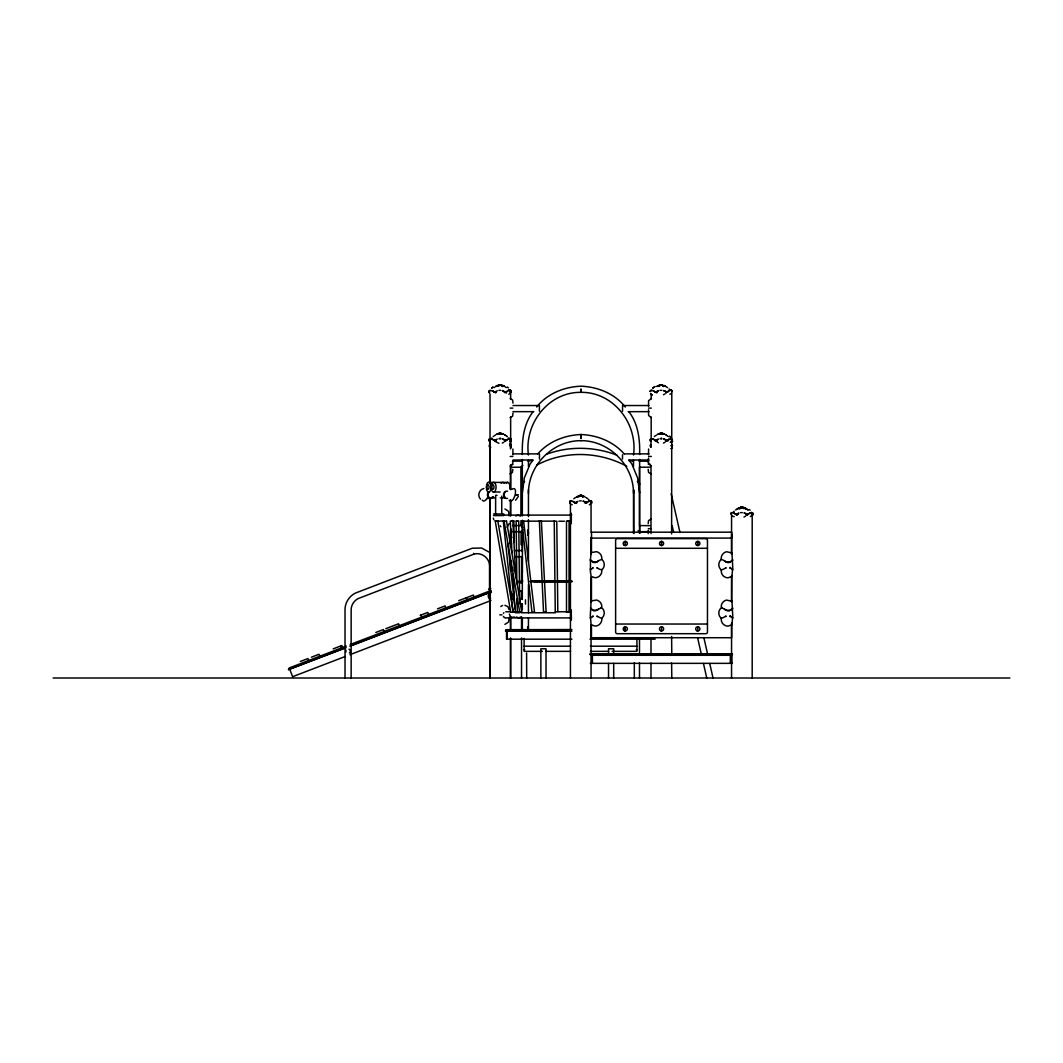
<?xml version="1.0" encoding="UTF-8"?>
<svg xmlns="http://www.w3.org/2000/svg" width="1063" height="1063" viewBox="0 0 1063 1063"><rect width="100%" height="100%" fill="white"/><g stroke="black" fill="none" stroke-linecap="round" stroke-linejoin="round"><path stroke-width="1.5" d="M494.122 440.534L497.271 439.125M494.122 392.194L495.836 392.181M500.155 438.78L500.155 437.983M506.573 440.534L502.307 438.899M512.818 469.328L512.432 472.437L509.988 473.859M512.991 461.422L512.605 464.544L510.16 465.966M512.991 413.082L512.605 416.204L510.16 417.626M522.332 573.037L522.451 531.912M587.188 502.746L582.923 501.098L584.464 501.67M600.967 608.063L602.083 607.97A6.843 6.843 0 0 1 602.442 617.643L601.844 619.011A6.843 6.843 0 0 1 595.253 626.107L591.294 624.858A13.553 5.156 39.6 0 0 591.068 624.22L590.324 615.45L591.068 601.738A13.181 5.023 -35.4 0 0 591.294 601.153A9.421 1.222 -35.4 0 0 591.453 600.887L596.529 600.024A6.843 6.843 0 0 1 601.844 606.442L600.967 608.063C597.446 608.953 595.227 612.992 592.011 609.684L590.47 607.73M590.47 560.52L590.47 559.39L590.47 571.867M731.716 535.247L731.716 532.178L591.533 532.178L591.533 538.091L731.716 538.091L731.716 536.031M592.583 616.606C593.805 614.374 592.902 617.749 590.523 617.377M592.583 568.267C593.805 566.034 592.902 569.409 590.523 569.037M597.459 616.62C595.174 614.786 599.519 617.962 601.711 618.241M597.459 568.28C594.921 565.968 600.568 571.11 602.442 569.303A6.843 6.843 0 0 0 602.083 559.63C597.991 559.417 595.572 565.171 592.011 561.344L590.523 560.228M639.527 532.417L639.634 533.121L639.634 525.747M648.178 523.66L648.563 520.551L650.994 519.116M655.26 392.194L658.396 390.785L655.924 392.287L652.788 390.559L656.841 392.845L657.279 392.194M661.292 438.78L661.292 437.983M667.71 440.534L663.445 438.899M667.71 392.194L663.445 390.559L664.986 391.118M735.795 514.505L738.931 513.084L736.539 514.545M748.246 514.505L743.98 512.858L747.395 514.585L749.774 513.084L747.395 514.585M661.306 434.315L661.306 433.93A13.646 11.813 -90 0 1 664.083 434.315A13.646 11.813 90 0 0 658.529 434.315M500.168 433.97L500.168 433.93A13.646 11.813 -90 0 1 502.945 434.315A13.646 11.813 90 0 0 497.391 434.315M725.63 568.094C727.73 566.725 723.225 569.595 721.339 569.967L721.206 570.738A6.843 6.843 0 0 0 727.796 577.834L731.756 576.584A13.553 5.169 -39.6 0 1 731.995 575.947L732.726 567.177L731.995 553.464A13.181 5.023 35.4 0 1 731.769 552.88A9.421 1.222 35.4 0 1 731.596 552.614M725.63 616.434C727.73 615.065 723.225 617.935 721.339 618.307L721.206 619.078A6.843 6.843 0 0 0 727.796 626.173L731.756 624.924A13.553 5.169 -39.6 0 1 731.995 624.287L732.726 615.517L731.995 601.804A13.181 5.023 35.4 0 1 731.769 601.22A9.421 1.222 35.4 0 1 731.596 600.954M522.332 629.695L522.425 629.097M510.984 392.234L510.825 390.559L511.051 392.845L510.612 392.194M510.838 438.913L511.051 441.185L510.612 440.534M591.653 503.397L591.44 501.111M672.348 445.118L672.294 446.234L672.055 444.573M752.498 512.871L752.71 515.156L752.272 514.505M510.984 440.574L510.825 438.899M591.599 502.786L591.746 501.67M752.803 513.416L752.511 515.156L752.073 514.505M732.58 560.586L732.58 559.457M732.58 608.926L732.58 607.797M580.783 392.313L580.983 389.178L581.182 392.313M601.724 559.377L601.844 558.102A6.843 6.843 0 0 0 596.529 551.684L591.453 552.547A9.421 1.222 -35.4 0 1 591.294 552.813A13.181 5.023 -35.4 0 1 591.068 553.398L590.47 559.297M633.508 489.817L633.508 533.188L633.92 530.929M522.438 628.632L522.332 629.801L522.332 617.749M509.097 523.621L507.144 527.341M639.541 485.007L639.222 482.841L637.362 481.459M522.332 492.993L524.298 478.005L530.158 463.853L532.962 460.199M528.444 493.391C528.205 465.129 552.919 440.414 581.182 440.653M648.616 449.038L648.51 454.791M522.425 483.625L524.591 481.459M509.35 614.055L510.785 617.497L514.519 617.005M506.493 521.096L521.906 611.796L515.223 612.009M522.425 532.417L522.425 533.892L522.332 533.068M633.521 533.108L633.614 532.417A3.056 2.857 0 0 1 633.92 531.726M526.597 652.974L526.69 678.008M571.867 629.575L507.197 629.668L505.51 631.116L571.907 631.116M730.852 513.814L731.171 512.871L730.892 513.854M510.931 446.845L510.918 444.573L511.13 446.845L510.692 446.194M554.368 521.215L556.773 521.202L557.809 611.836L555.404 611.81M672.64 441.172L672.308 441.836M518.412 496.315L515.608 500.235M511.914 552.601L510.28 521.176L512.831 520.591L511.821 521.176M513.894 542.502L513.894 520.976L512.898 521.083M568.08 611.929L569.024 612.075L569.077 520.976L568.08 521.083M569.077 612.036L567.111 611.783M624.446 628.379L624.446 629.349M546.023 611.876L543.512 611.876L539.353 520.79M546.09 611.836L541.373 521.136L540.629 520.657M739.675 508.832L741.575 507.131L743.967 508.712M489.512 438.913L489.299 441.185M495.199 520.87L497.829 520.95L513.243 611.889L510.745 612.341L495.199 520.87L495.876 521.096M650.636 438.913L650.423 441.185L651.061 440.534M489.512 438.899L489.485 441.185M650.649 438.899L650.622 441.185M601.711 569.901L601.844 570.672A6.843 6.843 0 0 1 595.253 577.767L591.294 576.518A13.553 5.156 39.6 0 0 591.068 575.88L590.47 571.96M570.353 502.746L569.901 503.397L570.113 501.111L570.1 503.397M571.456 501.417L570.751 500.859M651.154 446.194L650.516 446.845L650.729 444.573L650.702 446.845M657.279 440.534L656.841 441.185L652.788 438.899M598.615 560.573L597.419 561.849L592.583 561.835L591.387 560.573M598.615 608.913L597.419 610.189L592.583 610.175L591.387 608.913M731.676 560.639L730.467 561.915L725.63 561.902L724.435 560.639M731.676 608.979L730.467 610.255L725.63 610.242L724.435 608.979M506.52 521.189L504.3 521.162M532.962 411.859C523.7 423.871 521.906 439.763 522.332 454.499M536.695 407.009C547.126 393.695 564.134 386.879 580.783 386.201L581.182 386.201C597.818 386.879 614.839 393.695 625.27 407.009M537.626 454.127C548.269 441.663 564.573 435.166 580.783 434.541L581.182 434.541C597.379 435.166 613.696 441.663 624.34 454.127M497.976 386.414L500.381 384.833L502.387 386.533M659.113 386.414L661.04 384.833L660.216 385.165L661.917 384.939L663.432 386.414M578.591 496.966L580.132 495.478L583.68 496.022M739.635 508.712L741.19 507.237L742.931 507.476L740.393 507.769M554.222 521.122L521.681 521.176L522.597 520.711M521.72 521.215L531.925 611.889L533.254 612.168L534.49 611.783L523.581 520.75M520.91 515.861L520.91 467.242L522.837 465.315M522.837 529.759L520.91 531.699L512.725 531.699M521.122 531.487L521.056 544.748L522.172 544.748M639.461 525.933L639.461 466.883M513.854 521.056L511.715 520.936M569.037 521.056L566.499 520.976L566.499 612.036M672.241 447.789L671.284 448.599M672.055 448.001L671.112 448.639M495.796 386.533L496.474 385.935M656.934 386.533L657.612 385.935M576.412 497.072L577.089 496.474M737.456 508.832L741.788 507.157L740.579 507.237M527.607 534.583L528.431 533.241L527.607 530.092M516.87 583.866L516.153 520.95L518.731 520.923L519.674 603.864M495.823 391.463L494.88 392.234L497.271 390.785M494.88 440.574L495.823 439.803M575.734 503.105L572.266 501.111L576.319 503.397L576.757 502.746L574.738 503.397L577.873 501.337M491.677 388.141L493.019 387.065M652.802 388.141L655.007 386.507M576.385 503.118L575.402 502.839L576.438 502.015M655.26 441.185L658.396 439.125L655.924 440.627L652.788 438.913M491.89 387.889L492.687 387.264M653.027 387.889L654.662 386.719M511.981 537.32L509.988 538.157M515.768 515.993L517.96 515.103L520.139 515.993M520.777 617.005L518.598 617.909L516.419 617.005M731.198 552.481L731.769 552.88L726.521 551.75A6.843 6.843 0 0 0 721.206 558.168L720.98 559.683A6.843 6.843 0 0 0 720.621 569.369L721.339 569.967M505.722 392.287L504.367 392.194L506.573 392.845L502.307 390.573L505.722 392.287L508.114 390.785L504.54 392.566M502.307 438.913L505.722 440.627L508.114 439.125L504.54 440.906M665.677 392.566L669.238 390.785L666.288 392.579M665.677 440.906L669.238 439.125L666.288 440.919M505.722 440.627L504.805 441.185L504.978 440.534M665.943 392.845L666.86 392.287M666.86 440.627L665.504 440.534M746.478 515.156L746.811 514.877M585.74 503.131L588.716 501.324L585.155 502.839M495.836 386.414L497.271 385.47M656.974 386.414L658.409 385.47M576.452 496.966L580.518 495.371L579.694 495.717L581.395 495.478L582.909 496.966M737.509 508.712L738.944 507.769M498.72 385.47L501.43 384.939M659.857 385.47L661.505 384.833L663.525 386.533M579.335 496.022L580.983 495.371L583.002 497.072M495.119 440.906L495.77 440.919M736.792 514.864L737.443 514.877M502.307 443.058L503.862 442.288M663.445 394.718L664.986 393.948M663.445 443.058L664.986 442.288M513.097 612.089L515.502 611.969L507.769 543.459M743.98 517.017L745.522 516.246M496.474 434.275L499.703 433.173L502.028 434.275M657.612 434.275L660.841 433.173L659.857 433.81L661.505 433.173L663.166 434.275L661.505 433.173L658.409 433.81M517.362 611.916L516.91 598.961M732.54 560.294L731.038 561.41C727.597 564.825 725.298 560.267 721.325 559.444M732.54 608.634L731.038 609.75C727.504 613.484 725.059 607.877 720.98 608.023A6.843 6.843 0 0 0 720.621 617.709L721.339 618.307M536.788 465.063C564.612 450.247 599.226 451.363 626.771 466.272M511.569 562.101L510.16 562.486M624.805 542.622L625.775 542.622M661.066 542.622L662.023 542.622M697.315 542.622L698.285 542.622M740.778 507.476L741.788 507.157M490.415 599.957L489.525 599.957L489.525 565.861C489.591 558.035 481.34 551.843 473.846 554.168L360.33 597.738C354.936 599.253 351.029 604.448 351.149 610.069L351.149 678.167M300.324 661.492L307.925 658.568L308.682 660.522M311.419 657.2L319.02 654.277L319.764 656.243M333.211 648.868L341.848 645.52L342.605 647.473M375.797 632.485L383.398 629.562L384.155 631.528M385.789 628.685L398.559 623.782L399.303 625.735M420.23 615.344L427.831 612.421L428.588 614.387M437.464 608.847L445.065 605.937L445.809 607.89M458.711 600.688L473.367 595.067L474.111 597.021M488.515 589.247L490.787 588.384M346.299 646.052L289.256 667.949L288.511 669.624L345.847 647.779M350.192 644.523L491.212 590.43M288.511 669.624L345.781 647.633M350.431 645.852L491.292 591.772M349.9 646.224L491.345 591.932M345.276 656.482L292.604 676.706L289.774 669.305M349.926 654.702L490.893 600.582M504.075 521.229L519.727 612.155M504.327 520.817L498.268 521.229M546.608 454.22C569.17 445.902 594.655 446.513 617.018 455.19M497.271 433.81L500.115 433.199L498.308 434.275L500.115 433.199M512.751 610.587L503.304 521.176M494.84 440.627L495.703 441.185M736.5 514.585L737.802 514.505A10.909 9.461 -90 0 1 738.307 513.867M497.79 520.95L496.913 521.176M483.851 488.542C479.174 489.352 477.074 495.81 480.529 499.158M520.259 611.85L519.395 612.049M532.018 460.452L527.899 461.129M722.083 608.129L721.206 606.508A6.843 6.843 0 0 1 726.521 600.09L731.756 601.22L731.198 600.821M497.046 495.331L495.624 495.278L495.624 513.974M585.155 503.105L586.338 502.839L585.142 502.095M746.199 514.864L747.329 514.598M498.016 385.165L500.779 384.939L502.307 386.414M659.153 385.165L661.252 384.859L660.043 384.939M578.631 495.717L580.73 495.398M592.41 653.838L591.28 655.286M504.912 624.366L508.619 621.988L509.097 617.417M516.963 521.229L516.326 521.122M501.616 385.47L500.221 384.859L501.231 385.165M503.065 433.81L500.221 433.199L502.015 434.275M582.232 496.022L580.836 495.398L581.846 495.717M651.34 398.598L648.616 400.698L648.51 406.451M633.508 455.004C637.893 423.738 613.457 391.862 580.983 392.34C548.508 391.862 524.059 423.738 528.444 455.004M489.817 390.387L490.601 390.32M650.941 390.387L651.725 390.32M489.817 438.727L490.601 438.66M650.941 438.727L651.725 438.66M570.419 500.925L571.203 500.859M731.477 512.685L732.261 512.618M500.221 384.859L502.321 385.165M500.221 433.199L503.862 434.275M580.836 495.398L582.936 495.717M743.276 507.769L741.881 507.157L743.994 507.476M498.919 384.939L500.115 384.859M498.906 390.387L500.62 390.32M660.03 390.387L661.757 390.32M498.906 438.727L500.62 438.66M660.03 438.727L661.757 438.66M579.508 500.925L581.235 500.859M740.566 512.685L742.293 512.618M636.232 649.772L636.91 649.745M639.82 467.242L649.692 467.175M639.82 531.699L649.692 531.633M486.482 485.366A4.85 2.418 -90 0 1 488.409 482.403L489.033 482.403A4.85 2.418 -90 0 1 491.146 487.199A4.85 2.418 -90 0 0 493.325 492.01L500.155 492.01M509.828 489.06A4.85 2.418 -90 0 0 507.901 482.403L507.277 482.403A4.85 2.418 -90 0 0 506.121 483.373M493.325 492.01L493.963 492.01A4.85 2.418 -90 0 0 496.062 487.199A4.85 2.418 -90 0 0 493.95 482.403L493.312 482.403A4.85 2.418 -90 0 0 491.212 487.213A4.85 2.418 -90 0 1 489.046 492.01L488.409 492.01A4.85 2.418 -90 0 1 486.482 489.073M495.345 392.194L496.142 392.194M495.159 392.287L495.836 392.287M513.017 405.535L539.406 405.535M622.546 405.535L648.935 405.535M510.147 408.112L512.871 408.112M648.603 408.112L651.313 408.112M512.964 411.66L533.772 411.66M628.18 411.66L648.988 411.66M495.345 440.534L496.142 440.534M666.461 440.627L668.6 440.627M513.017 453.874L537.812 453.874M624.154 453.874L648.935 453.874M510.147 456.452L512.871 456.452M648.603 456.452L651.313 456.452M513.017 460L532.855 460M629.11 460L648.935 460M512.459 461.129L521.72 461.129M511.967 464.345L512.711 464.345M648.284 464.345L650.29 464.345M511.09 467.242L520.91 467.242M488.409 482.403L507.901 482.403M490.628 497.856L495.464 497.856M500.301 497.856L505.124 497.856M486.934 498.361L489.751 498.361M493.524 513.974L503.835 513.974M503.078 515.103L571.735 515.103M493.524 515.582L503.835 515.582M558.886 521.229L564.48 521.229M512.725 525.574L520.91 525.574L522.837 527.514M648.284 528.643L651.021 528.643M615.623 548.295L707.466 548.295M514.505 550.554L522.332 550.554M514.505 556.68L522.332 556.68M730.467 568.094C728.54 568.479 730.985 566.18 730.467 568.333L732.54 569.104M530.371 581.049L571.867 581.049M518.624 581.328L521.999 581.328M530.291 581.328L571.788 581.328M534.064 581.607L553.969 581.607M557.278 581.607L570.552 581.607M530.371 581.753L571.867 581.753M518.983 582.776L522.292 582.776M518.983 590.842L522.292 590.842M519.196 598.894L522.332 598.894M505.749 611.783L510.413 611.783M558.301 611.783L567.15 611.783M515.422 612.753L519.741 612.753M521.282 612.753L555.471 612.753M499.756 614.839L502.015 614.839M730.467 616.434C728.54 616.819 730.985 614.52 730.467 616.673L732.54 617.444M505.749 617.909L571.549 617.909M615.623 624.034L707.466 624.034M506.36 629.841L571.07 629.708M506.015 630.053L570.897 630.053M505.736 630.319L570.804 630.319M505.576 630.625L570.738 630.625M571.907 639.182L506.546 639.182L506.546 631.116M589.938 639.182L655.14 639.182M524.112 646.198L570.552 646.198M590.457 646.198L636.91 646.198M542.356 651.353L524.112 651.353L524.112 638.371M545.678 651.353L570.552 651.353M590.457 651.353L608.7 651.353M612.022 651.353L636.91 651.353L636.91 638.371M590.191 654.011L732.553 654.011M589.779 654.223L731.45 654.223M590.031 654.489L731.65 654.489M590.962 654.795L731.782 654.795M591.041 655.286L731.703 655.286L731.636 663.352M590.337 663.352L732.407 663.352M53.15 678.008L1009.85 678.008M639.009 461.156L648.337 461.209M639.82 525.574L649.692 525.654M524.112 649.745L524.777 649.772M662.568 384.939L661.359 384.859L665.677 386.533M741.881 507.157L743.09 507.237M632.817 461.129L628.698 460.452M651.274 390.32L652.217 390.387M731.809 512.618L732.752 512.685M509.828 444.321L510.625 444.4L509.815 444.307M510.16 398.598L512.605 400.02L512.991 403.129M651.34 417.626L648.616 415.513L648.51 409.773M580.783 440.653C609.033 440.414 633.747 465.129 633.508 493.391M651.34 465.966L648.616 463.853L648.51 458.113M650.994 473.859L648.563 472.437L648.178 469.328M510.16 543.459L511.569 543.831M504.912 508.964L508.619 511.343L509.097 515.914M504.912 605.325L507.928 606.667L509.097 609.71M730.334 653.838L731.464 655.127M650.49 440.574L650.463 439.125L650.516 440.627M489.432 446.234L489.591 444.573L489.379 446.845M656.907 440.919L656.256 440.906M664.202 433.81L661.359 433.199L665 434.275M498.906 443.298L495.823 441.796M663.445 438.913L664.986 439.457M662.369 385.165L661.359 384.859L662.754 385.47M651.579 394.639L652.35 394.971M491.651 438.913L494.707 440.574L491.664 438.899M651.964 394.865L650.45 393.788M495.703 392.845L495.292 392.712M665.664 391.543L666.753 392.234M665.664 439.883L666.753 440.574M664.202 385.47L665.637 386.414M744.725 507.769L746.16 508.712M503.065 385.47L504.5 386.414M656.961 441.796L658.396 442.753M490.056 552.667L481.725 548.056L472.278 548.216L358.018 592.078C350.431 594.363 344.983 601.804 345.023 609.71L345.023 678.167M638.106 481.765L638.106 481.698A3.056 3.056 0 0 1 639.527 483.559L639.541 483.625M749.322 509.576L750.119 510.187M507.317 387.065L508.446 387.889M745.535 508.234L746.213 508.832M503.862 385.935L504.553 386.533M584.477 496.474L585.155 497.072M669.584 436.229L670.341 436.92M669.796 436.481L670.54 437.159M629.004 411.859C638.265 423.871 640.059 439.763 639.634 454.499M629.004 460.199L631.794 463.853L637.654 478.005L639.634 492.993M500.274 525.826L500.886 526.73M670.328 438.78L670.62 439.205A2.006 1.727 -90 0 1 670.899 439.63M590.098 501.417L589.806 500.979A13.646 11.813 -90 0 0 588.503 499.451M509.483 390.865L509.204 390.44A13.646 11.813 90 0 0 508.566 389.643M527.607 626.771L528.444 629.788L528.444 617.736M493.75 519.701L493.338 518.159M466.312 597.778L467.175 599.678M420.908 615.092L421.652 617.045M340.811 645.945L341.568 647.899M473.606 553.292L473.846 554.168M671.165 493.79L679.988 532.563M703.852 637.614L707.52 653.772M709.725 663.471L713.021 678.008M672.188 525.906L673.663 532.377M697.554 637.561L701.235 653.732M703.44 663.445L706.749 678.008M489.485 392.845L489.312 390.785L489.299 392.845M639.501 531.912L639.634 533.121M528.444 629.828L528.351 629.097A3.056 2.857 0 0 0 527.554 627.808M522.411 485.007L522.425 483.559A3.056 3.056 0 0 1 523.86 481.698L523.86 481.765M512.884 449.038L512.991 454.791M512.884 593.898L512.991 599.652M512.831 520.591L515.807 577.741M512.698 567.483L512.871 570.791M513.044 574.1L514.851 608.82M554.235 521.083L555.271 611.889M517.043 598.775L517.096 603.744M633.747 490.136L633.827 533.493M752.192 514.426L752.192 678.008M732.58 568.798L732.58 570.206M732.58 617.138L732.58 618.546M731.65 534.596L731.65 554.248M731.65 601.711L731.65 575.521L731.557 602.003M731.65 622.998L731.65 637.72L591.453 637.72L591.453 624.632M731.557 514.426L731.557 554.089M731.557 623.476L731.557 678.008M730.334 655.286L730.334 663.352M697.806 541.373L697.806 545.558M697.806 626.771L697.806 630.957M671.789 392.274L671.617 533.918M671.617 636.511L671.789 654.888M671.617 663.073L671.789 678.008M661.545 541.373L661.545 545.558M661.545 626.771L661.545 630.957M651.167 393.935L651.167 398.877M651.167 417.055L651.167 438.527M650.994 440.627L650.994 447.271M650.994 465.528L650.994 533.586M650.994 638.172L650.994 654.821M650.994 663.073L650.994 678.008M648.178 459.362L648.178 462.684M648.178 530.304L648.178 533.613M639.634 459.429L639.634 533.36M639.488 637.933L639.488 652.403M639.488 662.714L639.488 678.008M634.319 662.714L634.319 678.008M633.508 459.973L633.508 466.604M625.296 541.373L625.296 545.558M625.296 626.771L625.296 630.957M622.546 405.946L622.546 411.248M622.493 454.765L622.493 459.096M613.696 653.652L613.696 648.775L608.541 648.775L608.541 653.652M613.696 663.392L613.696 678.008M608.541 663.392L608.541 678.008M592.41 655.286L592.41 663.352M591.453 537.878L591.453 552.601M591.453 577.156L591.453 601.711M591.055 502.666L591.055 532.443M591.055 537.413L591.055 553.956M591.055 577.103L591.055 601.924M591.055 625.084L591.055 678.008M590.47 568.732L590.47 570.14M590.47 617.072L590.47 618.48M581.182 434.541L581.182 438.315M580.983 389.178L580.983 392.34M580.783 434.541L580.783 438.315M571.309 513.349L571.309 523.621M571.309 609.87L571.309 620.141M570.432 504.327L570.432 678.008M546.023 678.008L546.023 648.775L540.868 648.775L540.868 678.008M539.406 405.946L539.406 411.248M539.459 453.981L539.459 459.096M528.444 459.973L528.444 466.604M528.444 489.817L528.444 516.605M528.444 519.661L528.444 561.37M528.444 584.584L528.444 612.766M525.467 599.784L525.467 604.116M522.332 459.429L522.332 515.914M522.332 520.219L522.332 551.431M522.332 556.361L522.332 599.545M522.332 603.771L522.332 609.471M521.534 556.693L521.534 582.617M521.534 590.722L521.534 598.814M521.534 603.678L521.534 610.162M521.534 616.952L521.534 630.014M521.534 637.933L521.534 678.008M520.91 520.711L520.91 525.574M513.894 592.171L513.894 598.788M511.316 529.254L511.316 547.472M511.316 560.706L511.316 570.645M511.316 592.171L511.316 597.127M510.652 393.948L510.652 398.891M510.652 417.068L510.652 448.44M510.652 464.956L510.652 489.737M510.652 499.637L510.652 516.153M510.652 529.374L510.652 544.229M510.652 562.128L510.652 570.658M510.652 616.753L510.652 630.12M510.652 638.278L510.652 678.008M510.492 442.235L510.492 448.878M510.492 465.488L510.492 488.728M510.492 500.354L510.492 515.289M510.492 530.238L510.492 546.847M510.492 560.121L510.492 570.087M510.492 616.58L510.492 629.854M510.492 638.159L510.492 678.008M506.931 631.116L506.931 639.182M501.749 496.155L501.749 513.974M490.03 393.948L490.03 483.12M490.03 499.211L490.03 678.008M489.857 442.235L489.857 483.745M489.857 498.693L489.857 678.008M654.316 436.574A13.646 11.813 90 0 1 655.1 435.963M655.911 435.445A13.646 11.813 90 0 1 656.761 434.98M666.687 435.445A13.646 11.813 90 0 0 665.85 434.98A13.646 11.813 -90 0 1 668.295 436.574M670.899 441.623A2.006 1.727 -90 0 1 670.275 442.367M491.146 438.78A13.646 11.813 90 0 1 491.77 437.983M493.192 436.574A13.646 11.813 90 0 1 493.963 435.963M494.773 435.445A13.646 11.813 90 0 1 495.624 434.98M509.775 439.63A2.006 1.727 -90 0 1 509.775 441.623M664.083 385.975A13.646 11.813 90 0 1 664.973 386.268M666.7 387.105A13.646 11.813 90 0 1 667.511 387.623M669.026 388.899A13.646 11.813 90 0 1 669.703 389.643M657.625 386.268A13.646 11.813 -90 0 1 658.529 385.975M670.633 393.709A2.006 1.727 -90 0 1 669.849 394.227M509.576 444.879A2.006 1.727 -90 0 1 510.027 445.769M490.654 447.284A2.006 1.727 -90 0 1 490.481 446.805M638.106 530.676A3.056 2.857 0 0 1 638.73 531.128M527.554 535.167A3.056 2.857 0 0 0 528.351 533.892L528.351 532.417A3.056 2.857 0 0 0 527.554 531.128M751.156 513.177A2.006 1.727 -90 0 1 751.607 514.067M751.156 516.007A2.006 1.727 -90 0 1 750.385 516.525M745.508 508.566A13.646 11.826 -90 0 0 744.618 508.273A13.646 11.826 90 0 1 745.508 508.566M733.43 511.941A13.646 11.826 90 0 1 734.108 511.21M735.623 509.934A13.646 11.826 90 0 1 737.284 508.951M738.16 508.566A13.646 11.826 90 0 1 739.051 508.273M734.174 516.525A2.006 1.727 -90 0 1 732.5 516.007M586.178 497.643A13.646 11.813 -90 0 1 587.773 498.773M573.807 498.773A13.646 11.813 -90 0 1 575.389 497.643M577.116 496.82A13.646 11.813 -90 0 1 578.02 496.514M572.226 504.766A2.006 1.727 -90 0 1 571.442 504.247M590.55 502.321A2.006 1.727 -90 0 1 590.55 503.357M590.111 504.247A2.006 1.727 -90 0 1 589.327 504.766M349.382 652.974A2.206 2.206 0 0 0 350.272 651.539L350.285 650.955A2.206 2.206 0 0 0 348.996 649.161M346.02 651.964A2.206 2.206 0 0 1 346.073 650.277M490.442 599.014A3.03 3.016 -90 0 1 490.442 593.154M490.588 598.23A3.03 3.016 -90 0 1 490.588 593.938M671.324 445.556A10.909 9.447 -90 0 1 671.829 446.194M671.125 445.556A10.909 9.461 -90 0 1 671.63 446.194M492.501 496.966A3.056 2.658 -90 0 1 488.528 496.66A3.056 2.658 -90 0 1 489.299 492.142M505.417 497.457A3.056 2.658 -90 0 1 504.872 496.966M504.447 496.328A3.056 2.658 -90 0 1 504.447 493.272M504.872 492.634A3.056 2.658 -90 0 1 505.417 492.142M486.323 487.851A4.85 2.418 -90 0 1 486.323 486.588M504.154 483.359A4.85 2.418 -90 0 0 502.985 482.403L502.361 482.403A4.85 2.418 -90 0 0 501.204 483.373M493.391 496.7A3.707 3.216 -90 0 1 488.329 497.391A3.707 3.216 -90 0 1 489.06 491.571M487.452 498.388A2.99 1.435 -72 0 0 486.442 499.198A6.444 3.096 -72 0 1 482.31 500.181M511.848 489.418A6.444 3.096 -72 0 1 515.489 490.402L515.356 494.8L513.349 499.198A6.444 3.096 -72 0 1 509.217 500.155M507.529 498.388A3.707 3.216 -90 0 1 503.53 494.747A3.707 3.216 -90 0 1 507.609 491.239M505.071 617.802A3.056 2.658 -90 0 1 504.42 617.497M503.875 617.005A3.056 2.658 -90 0 1 503.45 616.381M503.45 613.311A3.056 2.658 -90 0 1 503.875 612.687M500.886 606.601A4.358 3.88 -90 0 1 502.626 605.472M502.945 385.975A13.646 11.813 90 0 1 503.849 386.268M505.563 387.105A13.646 11.813 90 0 1 506.387 387.623M509.775 391.29A2.006 1.727 -90 0 1 509.948 391.769M509.948 392.805A2.006 1.727 -90 0 1 509.775 393.283M509.496 393.709A2.006 1.727 -90 0 1 508.725 394.227M493.963 387.623A13.646 11.813 -90 0 1 494.773 387.105M496.501 386.268A13.646 11.813 -90 0 1 497.391 385.975M522.411 581.009C522.385 583.428 522.398 578.671 522.411 581.009M672.268 391.118L672.268 391.118M489.312 439.125L489.352 440.64L489.325 439.125M569.927 501.337L569.967 502.786L569.941 501.324M650.45 390.785L650.317 391.516L650.463 390.785M650.529 444.786L650.569 446.234L650.543 444.786M672.374 445.517L672.215 446.234L672.241 444.786L672.374 445.463M752.817 513.814L752.657 514.545L752.684 513.084L752.817 513.814M672.294 391.463L672.148 390.785L672.294 391.476M489.512 390.573L489.286 392.287L489.512 390.559M650.636 390.573L650.357 391.556L650.649 390.559M517.947 494.8L515.356 494.8L517.96 494.853M510.187 390.307L509.257 390.387L510.2 390.32M671.324 390.307L670.394 390.387L671.324 390.32M510.187 438.647L509.257 438.727L510.2 438.66M671.324 438.647L670.394 438.727L671.324 438.66M590.802 500.859L589.872 500.925L590.802 500.859M751.847 512.618L750.93 512.685L751.86 512.618M488.156 485.127L487.89 485.127A2.099 1.05 -90 0 0 486.974 487.213A2.099 1.05 -90 0 0 487.89 489.286L488.169 489.286A2.099 1.05 -90 0 0 489.073 487.199A2.099 1.05 -90 0 0 488.156 485.127M493.073 485.127L492.807 485.127A2.099 1.05 -90 0 0 491.89 487.213A2.099 1.05 -90 0 0 492.807 489.286L493.073 489.286A2.099 1.05 -90 0 0 493.989 487.199A2.099 1.05 -90 0 0 493.073 485.127M705.859 538.635L617.231 538.635A1.608 1.608 0 0 0 615.623 540.243L615.623 632.086A1.608 1.608 0 0 0 617.231 633.694L705.859 633.694A1.608 1.608 0 0 0 707.466 632.086L707.466 540.243A1.608 1.608 0 0 0 705.859 538.635M671.67 390.4L670.873 390.32L671.657 390.387M510.546 390.4L509.748 390.32L510.532 390.387M510.546 438.74L509.748 438.66L510.532 438.727M752.205 512.698L751.408 512.618L752.192 512.685M661.917 433.279L662.754 433.81L661.917 433.279M492.887 391.118L491.651 390.573L494.707 392.234L492.887 391.118M734.546 513.416L733.311 512.871L736.367 514.545L734.546 513.416M672.294 439.803L672.148 439.125L672.294 439.816M505.563 435.445A13.646 11.813 90 0 0 504.712 434.98A13.646 11.813 -90 0 1 505.563 435.445M507.144 436.574A13.646 11.813 90 0 0 506.373 435.963A13.646 11.813 -90 0 1 507.157 436.574M509.19 438.78A13.646 11.813 90 0 0 508.566 437.983A13.646 11.813 -90 0 1 509.204 438.78M748.046 509.934A13.646 11.826 -90 0 0 746.385 508.951A13.646 11.826 90 0 1 748.046 509.934M696.757 545.279A2.099 2.099 0 0 0 699.906 543.459A2.099 2.099 0 0 0 696.757 541.652A2.099 2.099 0 0 0 696.757 545.279M624.247 630.678A2.099 2.099 0 0 0 627.396 628.858A2.099 2.099 0 0 0 624.247 627.05A2.099 2.099 0 0 0 624.247 630.678M660.508 545.279A2.099 2.099 0 0 0 663.644 543.459A2.099 2.099 0 0 0 660.508 541.652A2.099 2.099 0 0 0 660.508 545.279M660.508 630.678A2.099 2.099 0 0 0 663.644 628.858A2.099 2.099 0 0 0 660.508 627.05A2.099 2.099 0 0 0 660.508 630.678M696.757 630.678A2.099 2.099 0 0 0 699.906 628.858A2.099 2.099 0 0 0 696.757 627.05A2.099 2.099 0 0 0 696.757 630.678M624.247 545.279A2.099 2.099 0 0 0 627.396 543.459A2.099 2.099 0 0 0 624.247 541.652A2.099 2.099 0 0 0 624.247 545.279"/></g></svg>
